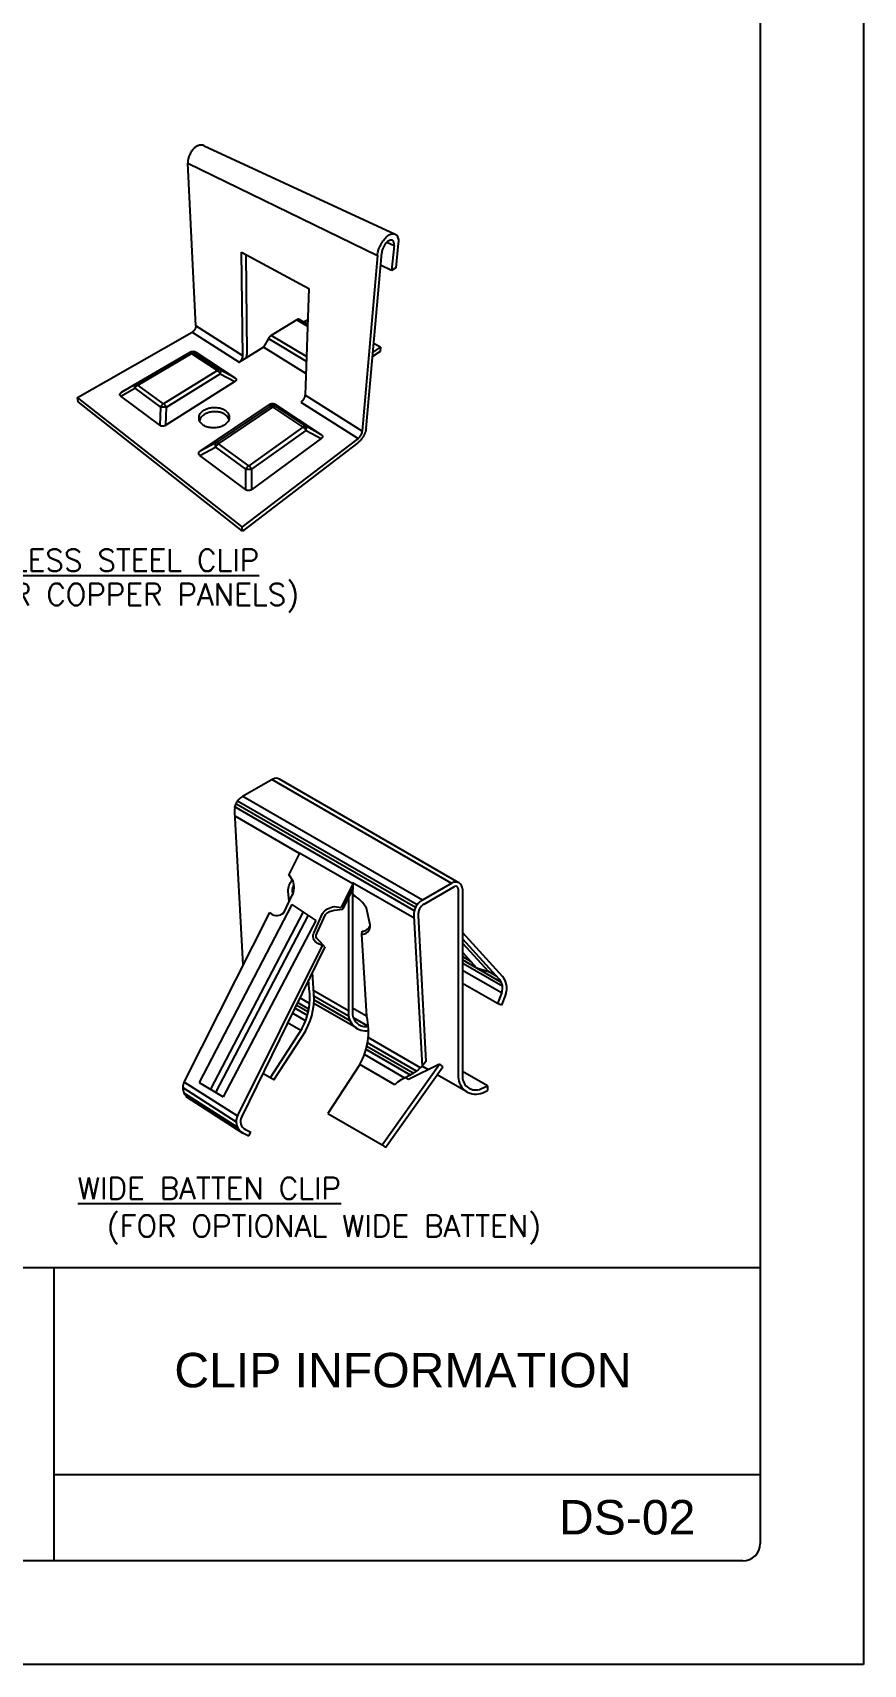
# Model space of a CAD drawing. Extents: x 110.1 to 118.6, y -2.7 to 8.3.
# Drawn here: x 115.6 to 118.62, y -2.69 to 3.23 of the extents above; entities that cross this region are included whole.
import ezdxf

# ---------------------------------------------------------------- set-up
doc = ezdxf.new("R2010")
doc.units = 0
doc.header["$LTSCALE"] = 0.5
doc.header["$MEASUREMENT"] = 0
for name, color, linetype in [('BORDER', 9, 'CONTINUOUS'), ('DIM', 4, 'CONTINUOUS'), ('DWG', 2, 'CONTINUOUS')]:
    doc.layers.add(name, color=color, linetype=linetype)
doc.styles.add('ROMAND', font='romand.shx')
doc.styles.get("Standard").update_dxf_attribs({"font": 'romans.shx'})

msp = doc.modelspace()

# ---------------------------------------------------------------- linework, layer by layer
at = {"layer": 'BORDER'}
for p, q in [((118.6189, 8.3114), (118.6189, -2.6886)), ((118.2439, 7.8739), (118.2439, -2.2511)), ((118.2439, -1.2511), (110.6814, -1.2511)), ((115.6814, -1.2511), (115.6814, -2.3136)), ((118.2439, -2.0011), (115.6814, -2.0011)), ((118.1814, -2.3136), (110.7439, -2.3136)), ((118.6189, -2.6886), (110.1189, -2.6886))]:
    msp.add_line(p, q, dxfattribs=at)
msp.add_arc((118.1814, -2.2511), 0.0625, 270, 0, dxfattribs=at)
at = {"layer": 'DWG'}
for p, q in [((116.2273, 2.8184), (116.9199, 2.498)), ((116.1677, 2.7546), (116.8554, 2.4203)), ((116.1965, 2.1649), (116.1677, 2.7546)), ((116.3672, 2.0569), (116.3623, 2.4329)), ((116.3623, 2.4329), (116.6071, 2.3004)), ((116.8146, 1.7934), (116.8712, 2.4296)), ((116.8901, 2.4686), (116.916, 2.4564)), ((116.916, 2.4564), (116.9071, 2.3657)), ((116.9312, 2.4655), (116.9221, 2.375)), ((116.3777, 2.4246), (116.3813, 2.0655)), ((116.8554, 2.4203), (116.8006, 1.7828)), ((116.9071, 2.3657), (116.8672, 2.3854)), ((116.9221, 2.375), (116.9071, 2.3657)), ((116.6071, 2.3004), (116.5928, 1.9143)), ((115.7676, 1.9052), (116.1832, 2.1419)), ((116.1832, 2.1419), (116.3534, 2.0329)), ((116.3672, 2.0569), (116.1965, 2.1649)), ((116.5627, 2.1869), (116.47, 2.1302)), ((116.598, 2.0535), (116.47, 2.1302)), ((116.5627, 2.1869), (116.6021, 2.1643)), ((116.6023, 2.1707), (116.5719, 2.1881)), ((116.6029, 2.1871), (116.5888, 2.1784)), ((116.4416, 2.0874), (116.3777, 2.0479)), ((116.4601, 2.1195), (116.4416, 2.0874)), ((116.5957, 1.9928), (116.4416, 2.0874)), ((116.4601, 2.1195), (116.5973, 2.0366)), ((116.865, 2.0723), (116.8377, 2.0534)), ((116.839, 2.0685), (116.8664, 2.0874)), ((116.8664, 2.0874), (116.8419, 2.101)), ((116.8664, 2.0874), (116.865, 2.0723)), ((115.9274, 1.9242), (116.1764, 2.0698)), ((116.1718, 2.0665), (115.9772, 1.9527)), ((115.9863, 1.9505), (116.1812, 2.0648)), ((116.1764, 2.0698), (116.1718, 2.0665)), ((116.1812, 2.0648), (116.2751, 2.0028)), ((116.1923, 2.0665), (116.1965, 2.0698)), ((116.2862, 2.0047), (116.1923, 2.0665)), ((116.1965, 2.0698), (116.3387, 1.9764)), ((116.3777, 2.0479), (116.3534, 2.0329)), ((115.9772, 1.9527), (115.9274, 1.9242)), ((116.2751, 2.0028), (116.0796, 1.8828)), ((116.3382, 1.9629), (116.0879, 1.8046)), ((116.0901, 1.8706), (116.2854, 1.9913)), ((116.2854, 1.9913), (116.3382, 1.9629)), ((116.3387, 1.9764), (116.2862, 2.0047)), ((116.3653, 1.4366), (115.7676, 1.9052)), ((115.7699, 1.8896), (115.7676, 1.9052)), ((115.9248, 1.9101), (115.9749, 1.9387)), ((116.0657, 1.8046), (115.9248, 1.9101)), ((115.9749, 1.9387), (116.068, 1.8706)), ((116.0796, 1.8828), (115.9863, 1.9505)), ((116.8006, 1.7828), (116.5928, 1.9143)), ((116.3655, 1.4203), (115.7699, 1.8896)), ((116.068, 1.8706), (116.0657, 1.8046)), ((116.0879, 1.8046), (116.0901, 1.8706)), ((116.2127, 1.711), (116.4645, 1.8802)), ((116.4652, 1.8729), (116.2687, 1.7405)), ((116.2793, 1.7375), (116.476, 1.8705)), ((116.4645, 1.8802), (116.4652, 1.8729)), ((116.476, 1.8705), (116.5853, 1.7983)), ((116.4864, 1.8729), (116.4853, 1.8802)), ((116.4853, 1.8802), (116.6504, 1.7717)), ((116.5956, 1.801), (116.4864, 1.8729)), ((116.5782, 1.8889), (116.7853, 1.7562)), ((116.5853, 1.7983), (116.3886, 1.6581)), ((116.4, 1.6451), (116.5965, 1.786)), ((116.6504, 1.7717), (116.5956, 1.801)), ((116.5965, 1.786), (116.6516, 1.7567)), ((116.2116, 1.6954), (116.2679, 1.7249)), ((116.2687, 1.7405), (116.2127, 1.711)), ((116.2679, 1.7249), (116.3771, 1.6451)), ((116.3886, 1.6581), (116.2793, 1.7375)), ((116.7853, 1.7562), (116.3653, 1.4366)), ((116.784, 1.7404), (116.3655, 1.4203)), ((116.6516, 1.7567), (116.3998, 1.5716)), ((116.3767, 1.5716), (116.2116, 1.6954)), ((116.3771, 1.6451), (116.3767, 1.5716)), ((116.3998, 1.5716), (116.4, 1.6451)), ((116.3655, 1.4203), (116.3653, 1.4366)), ((116.4757, 0.5212), (116.3664, 0.4581)), ((117.1235, 0.1438), (116.472, 0.52)), ((117.1515, 0.1453), (116.5004, 0.5212)), ((116.9878, 0.0456), (116.3363, 0.4218)), ((116.9938, 0.0559), (116.3422, 0.4321)), ((116.9998, 0.0656), (116.3483, 0.4417)), ((117.0187, 0.082), (116.3672, 0.4581)), ((116.3364, 0.4018), (116.3678, -0.1516)), ((116.5725, 0.2522), (116.3393, 0.3868)), ((116.5731, 0.2534), (116.5336, 0.1755)), ((116.7663, 0.1418), (116.5731, 0.2534)), ((116.7663, 0.1418), (116.7235, 0.0557)), ((116.7298, 0.0494), (116.7663, 0.1214)), ((116.7655, 0.1207), (116.7655, -0.328)), ((116.9887, 0.0171), (116.7657, 0.1458)), ((116.7663, 0.1418), (116.7663, 0.1214)), ((117.0179, 0.082), (117.1272, 0.145)), ((117.0256, 0.0686), (117.1349, 0.1317)), ((117.1489, 0.1236), (117.1489, -0.5582)), ((117.1643, 0.1236), (117.1643, -0.5582)), ((116.5454, 0.0666), (116.2093, -0.5789)), ((116.5454, 0.0666), (116.6319, 0.0093)), ((116.7501, 0.0894), (116.7501, -0.328)), ((116.4636, 0.0374), (116.1554, -0.573)), ((116.5858, 0.0399), (116.2496, -0.603)), ((116.6044, 0.0276), (116.2686, -0.6144)), ((116.6319, 0.0093), (116.2956, -0.6305)), ((116.9879, 0.0257), (117.0174, -0.5202)), ((117.0033, 0.0267), (117.0316, -0.5022)), ((116.7991, -0.0413), (116.8005, -0.0299)), ((116.8166, -0.3395), (116.7991, -0.0413)), ((117.1643, -0.0348), (117.3091, -0.1942)), ((117.1643, -0.0577), (117.2977, -0.2045)), ((116.6548, -0.0824), (116.3495, -0.696)), ((116.6644, -0.0864), (116.3628, -0.7038)), ((117.1643, -0.0731), (117.2581, -0.1763)), ((117.1643, -0.1061), (117.2155, -0.1625)), ((117.3058, -0.2541), (117.1638, -0.172)), ((117.1948, -0.1397), (117.1643, -0.1221)), ((117.3061, -0.2158), (117.1643, -0.1338)), ((117.3112, -0.2311), (117.1658, -0.1471)), ((117.2155, -0.1625), (117.2581, -0.1763)), ((117.2874, -0.1932), (117.2581, -0.1763)), ((116.6078, -0.2387), (116.6059, -0.2062)), ((116.6231, -0.2378), (116.6196, -0.178)), ((117.2908, -0.2927), (117.1643, -0.2196)), ((116.6069, -0.3125), (116.5656, -0.2887)), ((116.6095, -0.2925), (116.5738, -0.2718)), ((116.7501, -0.3184), (116.625, -0.2462)), ((116.751, -0.3384), (116.625, -0.2656)), ((116.7563, -0.3552), (116.625, -0.2794)), ((116.7811, -0.3822), (116.625, -0.2921)), ((117.3066, -0.2519), (117.2908, -0.2927)), ((117.3052, -0.2982), (117.2908, -0.2927)), ((117.3209, -0.2574), (117.3052, -0.2982)), ((116.595, -0.3547), (116.5469, -0.3269)), ((116.6014, -0.3359), (116.5555, -0.3094)), ((116.6053, -0.3235), (116.5611, -0.298)), ((116.8165, -0.3385), (116.7655, -0.3091)), ((116.8212, -0.3748), (116.7684, -0.3444)), ((116.5812, -0.3838), (116.4659, -0.5617)), ((116.5942, -0.392), (116.4789, -0.5699)), ((116.5771, -0.39), (116.5295, -0.3625)), ((116.975, -0.5517), (116.8143, -0.4589)), ((116.9849, -0.545), (116.8168, -0.448)), ((116.9969, -0.5377), (116.8195, -0.4353)), ((117.0123, -0.525), (116.8221, -0.4152)), ((116.7914, -0.5137), (116.6761, -0.6916)), ((116.9187, -0.5872), (116.7914, -0.5137)), ((116.9549, -0.5624), (116.8082, -0.4777)), ((116.8728, -0.8052), (117.0807, -0.5125)), ((116.8852, -0.8143), (117.0931, -0.5216)), ((117.0807, -0.5125), (116.9688, -0.568)), ((117.0409, -0.5322), (117.0184, -0.5192)), ((117.0807, -0.5125), (117.0931, -0.5216)), ((116.1537, -0.5763), (116.3474, -0.7001)), ((116.2093, -0.5789), (116.2956, -0.6305)), ((116.4792, -0.5694), (116.4396, -0.5466)), ((116.9688, -0.568), (116.9572, -0.5612)), ((117.1799, -0.6125), (117.0726, -0.5505)), ((117.2544, -0.5913), (117.1643, -0.5393)), ((117.2312, -0.6016), (117.2544, -0.5913)), ((117.2544, -0.5913), (117.2544, -0.6082)), ((116.1492, -0.5971), (116.343, -0.7209)), ((116.1539, -0.6172), (116.3479, -0.7412)), ((116.1755, -0.6391), (116.3678, -0.7619)), ((117.2375, -0.6157), (117.2544, -0.6082)), ((116.6761, -0.6916), (116.8728, -0.8052)), ((116.3699, -0.763), (116.3894, -0.7724)), ((116.3766, -0.7491), (116.3961, -0.7585)), ((116.3894, -0.7724), (116.3961, -0.7585)), ((116.8728, -0.8052), (116.8852, -0.8143))]:
    msp.add_line(p, q, dxfattribs=at)
at = {"layer": 'DWG', "flags": 128}
for points in [[(116.2273, 2.8184, 0.037628), (116.2227, 2.8201, 0.060467), (116.2198, 2.8205, 0.016868), (116.2141, 2.8205, 0.037445), (116.2116, 2.8202, 0.030259), (116.2072, 2.8191, 0.031965), (116.2031, 2.8175, 0.025154), (116.1987, 2.8152, 0.026834), (116.1948, 2.8125, 0.021663), (116.1906, 2.8091, 0.022955), (116.187, 2.8055, 0.019605), (116.1833, 2.8012, 0.020404), (116.1801, 2.7968, 0.018707), (116.1771, 2.7919, 0.019016), (116.1745, 2.7869, 0.018823), (116.1722, 2.7816, 0.018657), (116.1704, 2.7761, 0.019947), (116.1698, 2.7737, 0.005759), (116.1681, 2.7652, 0.035737), (116.1677, 2.7614, 0.020219), (116.1677, 2.7546)], [(116.8554, 2.4203, -0.020928), (116.8571, 2.4313, -0.037321), (116.8587, 2.4374, -0.006445), (116.8637, 2.4509, -0.020168), (116.8655, 2.4551, -0.019757), (116.8698, 2.4634, -0.019043), (116.875, 2.4717, -0.02346), (116.8801, 2.4784, -0.020836), (116.8865, 2.4854, -0.032073), (116.8918, 2.4902, -0.027638), (116.8985, 2.4949, -0.049122), (116.904, 2.4976, -0.047182), (116.9101, 2.4992, -0.073428), (116.9152, 2.4993, -0.076829), (116.9199, 2.498, -0.077777), (116.9239, 2.4953, -0.07549), (116.9271, 2.4914, -0.049046), (116.9286, 2.4881, -0.021894), (116.931, 2.4802, -0.057423), (116.9318, 2.4739, -0.043949), (116.9312, 2.4655)], [(116.916, 2.4564, 0.044452), (116.9163, 2.4614, 0.057932), (116.9158, 2.4651, 0.022186), (116.9144, 2.4698, 0.049775), (116.9135, 2.4717, 0.075785), (116.9116, 2.474, 0.078199), (116.9092, 2.4756, 0.076207), (116.9064, 2.4763, 0.072994), (116.9034, 2.4762, 0.046474), (116.8997, 2.4752, 0.048667), (116.8965, 2.4736, 0.027334), (116.8926, 2.4708, 0.031808), (116.8894, 2.468, 0.020687), (116.8857, 2.4639, 0.023303), (116.8827, 2.4599, 0.018933), (116.8797, 2.4551, 0.019639), (116.8771, 2.4502, 0.02005), (116.876, 2.4477, 0.00636), (116.8731, 2.4397, 0.037113), (116.8721, 2.4362, 0.020808), (116.8712, 2.4296)], [(116.1965, 2.1649, -0.015769), (116.1965, 2.1633, -0.029023), (116.1964, 2.1625, -0.00357), (116.1961, 2.1603, -0.015608), (116.196, 2.1599, -0.013362), (116.1957, 2.1585, -0.013983), (116.1953, 2.1572, -0.012489), (116.1948, 2.1558, -0.012882), (116.1942, 2.1545, -0.012031), (116.1936, 2.1532, -0.01222), (116.1929, 2.1519, -0.011946), (116.1921, 2.1507, -0.011944), (116.1913, 2.1494, -0.012224), (116.1904, 2.1483, -0.012032), (116.1895, 2.1471, -0.012889), (116.1885, 2.1461, -0.012493), (116.1875, 2.1451, -0.013994), (116.1871, 2.1448, -0.0029), (116.1854, 2.1433, -0.026097), (116.1846, 2.1428, -0.014122), (116.1832, 2.1419)], [(116.47, 2.1302, 0.007347), (116.4693, 2.1297, 0.014153), (116.4689, 2.1295, 0.00082), (116.468, 2.1287, 0.007324), (116.4678, 2.1287, 0.006644), (116.4673, 2.1282, 0.006849), (116.4668, 2.1278, 0.006292), (116.4662, 2.1273, 0.006458), (116.4657, 2.1268, 0.006009), (116.4652, 2.1262, 0.006142), (116.4647, 2.1257, 0.005789), (116.4642, 2.1251, 0.005892), (116.4637, 2.1246, 0.005625), (116.4632, 2.124, 0.0057), (116.4627, 2.1234, 0.005513), (116.4622, 2.1227, 0.005563), (116.4618, 2.1221, 0.00545), (116.4617, 2.122, 0.000459), (116.4609, 2.1208, 0.010452), (116.4606, 2.1203, 0.005462), (116.4601, 2.1195)], [(116.5719, 2.1881, 0.017596), (116.5715, 2.1883, 0.031188), (116.5712, 2.1885, 0.004279), (116.5705, 2.1887, 0.017669), (116.5704, 2.1887, 0.016323), (116.57, 2.1888, 0.01679), (116.5695, 2.1889, 0.015048), (116.5691, 2.1889, 0.015613), (116.5687, 2.1889, 0.013693), (116.5682, 2.1889, 0.014295), (116.5677, 2.1888, 0.012373), (116.5672, 2.1887, 0.012965), (116.5668, 2.1886, 0.011158), (116.5663, 2.1885, 0.011711), (116.5658, 2.1884, 0.01008), (116.5652, 2.1882, 0.010577), (116.5648, 2.188, 0.009146), (116.5646, 2.1879, 0.001253), (116.5637, 2.1875, 0.016678), (116.5634, 2.1873, 0.009174), (116.5627, 2.1869)], [(116.1764, 2.0698, -0.012816), (116.1776, 2.0705, -0.023095), (116.1783, 2.0708, -0.002374), (116.1801, 2.0715, -0.012815), (116.1804, 2.0716, -0.013307), (116.1814, 2.0719, -0.013151), (116.1825, 2.0722, -0.013649), (116.1835, 2.0724, -0.013495), (116.1846, 2.0725, -0.013974), (116.1856, 2.0726, -0.013829), (116.1867, 2.0727, -0.014263), (116.1877, 2.0726, -0.014136), (116.1888, 2.0725, -0.014497), (116.1898, 2.0724, -0.014396), (116.1909, 2.0722, -0.014659), (116.1918, 2.0719, -0.014591), (116.1928, 2.0716, -0.014738), (116.1932, 2.0715, -0.003078), (116.1947, 2.0708, -0.026361), (116.1954, 2.0705, -0.014719), (116.1965, 2.0698)], [(116.1923, 2.0665, 0.013091), (116.1911, 2.0672, 0.02371), (116.1904, 2.0675, 0.002474), (116.1887, 2.0681, 0.013091), (116.1884, 2.0682, 0.013091), (116.1873, 2.0686, 0.013091), (116.1863, 2.0688, 0.013091), (116.1852, 2.069, 0.013091), (116.1842, 2.0691, 0.013091), (116.1831, 2.0692, 0.013091), (116.182, 2.0693, 0.013091), (116.181, 2.0692, 0.013091), (116.1799, 2.0691, 0.013091), (116.1788, 2.069, 0.013091), (116.1778, 2.0688, 0.013091), (116.1767, 2.0686, 0.013091), (116.1757, 2.0682, 0.013091), (116.1754, 2.0681, 0.002474), (116.1737, 2.0675, 0.02371), (116.173, 2.0672, 0.013091), (116.1718, 2.0665)], [(116.1718, 2.0665, -0.01888), (116.1722, 2.0667, -0.03329), (116.1725, 2.0668, -0.004872), (116.1731, 2.067, -0.018959), (116.1733, 2.0671, -0.017131), (116.1737, 2.0671, -0.017742), (116.1742, 2.0672, -0.015497), (116.1746, 2.0672, -0.016205), (116.1751, 2.0672, -0.013841), (116.1755, 2.0671, -0.014567), (116.176, 2.0671, -0.012298), (116.1765, 2.067, -0.012987), (116.177, 2.0668, -0.01093), (116.1775, 2.0667, -0.011552), (116.178, 2.0665, -0.009756), (116.1785, 2.0663, -0.010297), (116.179, 2.0661, -0.008765), (116.1792, 2.066, -0.001158), (116.1801, 2.0655, -0.016009), (116.1805, 2.0653, -0.008801), (116.1812, 2.0648)], [(116.1812, 2.0648, -0.008618), (116.1819, 2.0653, -0.015818), (116.1824, 2.0655, -0.001111), (116.1835, 2.066, -0.008598), (116.1836, 2.0661, -0.009642), (116.1842, 2.0663, -0.009279), (116.1848, 2.0665, -0.010465), (116.1854, 2.0667, -0.01006), (116.186, 2.0668, -0.01138), (116.1865, 2.067, -0.010939), (116.1871, 2.0671, -0.012368), (116.1877, 2.0671, -0.011904), (116.1883, 2.0672, -0.01339), (116.1888, 2.0672, -0.012926), (116.1893, 2.0672, -0.014388), (116.1899, 2.0671, -0.013955), (116.1904, 2.0671, -0.01528), (116.1906, 2.067, -0.003291), (116.1914, 2.0668, -0.027598), (116.1917, 2.0667, -0.015256), (116.1923, 2.0665)], [(116.3534, 2.0329, 0.013251), (116.3548, 2.0338, 0.024719), (116.3556, 2.0344, 0.002576), (116.3574, 2.036, 0.013116), (116.3577, 2.0363, 0.011557), (116.3588, 2.0374, 0.011971), (116.3597, 2.0385, 0.011088), (116.3607, 2.0397, 0.011288), (116.3616, 2.0409, 0.010994), (116.3625, 2.0422, 0.010999), (116.3633, 2.0435, 0.011264), (116.364, 2.0448, 0.011075), (116.3647, 2.0462, 0.011925), (116.3653, 2.0476, 0.011525), (116.3658, 2.049, 0.013043), (116.3662, 2.0503, 0.012397), (116.3666, 2.0517, 0.014731), (116.3667, 2.0522, 0.003219), (116.3671, 2.0544, 0.027716), (116.3672, 2.0553, 0.014905), (116.3672, 2.0569)], [(116.3813, 2.0655, -0.005593), (116.3813, 2.0645, -0.010858), (116.3813, 2.0639, -0.000479), (116.3812, 2.0624, -0.005584), (116.3812, 2.0622, -0.005166), (116.3811, 2.0614, -0.005299), (116.381, 2.0605, -0.004925), (116.3809, 2.0596, -0.005044), (116.3807, 2.0588, -0.004712), (116.3806, 2.0579, -0.004818), (116.3804, 2.057, -0.004524), (116.3802, 2.0561, -0.004617), (116.38, 2.0552, -0.004358), (116.3798, 2.0543, -0.00444), (116.3795, 2.0534, -0.004214), (116.3793, 2.0525, -0.004285), (116.379, 2.0516, -0.00409), (116.379, 2.0515, -0.00026), (116.3784, 2.0498, -0.007874), (116.3782, 2.0491, -0.004094), (116.3777, 2.0479)], [(115.9772, 1.9527, 0.025413), (115.9766, 1.9523, 0.043488), (115.9763, 1.952, 0.008363), (115.9758, 1.9514, 0.025476), (115.9756, 1.9512, 0.021305), (115.9753, 1.9506, 0.022539), (115.975, 1.9501, 0.01802), (115.9747, 1.9495, 0.01932), (115.9745, 1.9489, 0.015174), (115.9743, 1.9482, 0.016365), (115.9742, 1.9475, 0.012881), (115.9741, 1.9467, 0.013887), (115.974, 1.946, 0.011092), (115.974, 1.9451, 0.011904), (115.974, 1.9443, 0.009716), (115.9741, 1.9434, 0.010354), (115.9742, 1.9425, 0.008665), (115.9742, 1.9423, 0.001146), (115.9744, 1.9406, 0.015883), (115.9746, 1.94, 0.008732), (115.9749, 1.9387)], [(115.9863, 1.9505, 0.008305), (115.9856, 1.951, 0.015112), (115.9853, 1.9512, 0.001037), (115.9843, 1.9518, 0.008257), (115.9842, 1.9519, 0.00993), (115.9837, 1.9521, 0.009325), (115.9832, 1.9524, 0.011353), (115.9827, 1.9526, 0.010633), (115.9822, 1.9528, 0.013048), (115.9817, 1.9529, 0.012217), (115.9812, 1.953, 0.015005), (115.9808, 1.9531, 0.014091), (115.9803, 1.9532, 0.01714), (115.9799, 1.9532, 0.016212), (115.9795, 1.9532, 0.019255), (115.9791, 1.9532, 0.018424), (115.9787, 1.9532, 0.021014), (115.9785, 1.9531, 0.005878), (115.9779, 1.953, 0.036561), (115.9776, 1.9529, 0.020926), (115.9772, 1.9527)], [(116.2862, 2.0047, 0.01584), (116.2856, 2.0049, 0.02859), (116.2852, 2.005, 0.00353), (116.2845, 2.0052, 0.015864), (116.2843, 2.0053, 0.014328), (116.2838, 2.0053, 0.014826), (116.2832, 2.0053, 0.013153), (116.2827, 2.0054, 0.01368), (116.2822, 2.0053, 0.012005), (116.2816, 2.0053, 0.012524), (116.2811, 2.0052, 0.010939), (116.2805, 2.0051, 0.011426), (116.2799, 2.0049, 0.009983), (116.2793, 2.0048, 0.010424), (116.2787, 2.0046, 0.009145), (116.2781, 2.0043, 0.009535), (116.2775, 2.0041, 0.008424), (116.2774, 2.004, 0.001069), (116.2763, 2.0035, 0.015503), (116.2759, 2.0033, 0.008448), (116.2751, 2.0028)], [(116.2751, 2.0028, -0.00687), (116.2759, 2.0023, -0.013296), (116.2762, 2.002, -0.00072), (116.2773, 2.0012, -0.006847), (116.2774, 2.0011, -0.006182), (116.2779, 2.0006, -0.006381), (116.2785, 2.0001, -0.005842), (116.279, 1.9996, -0.006003), (116.2796, 1.9991, -0.005574), (116.2801, 1.9985, -0.0057), (116.2807, 1.9979, -0.005367), (116.2812, 1.9973, -0.005463), (116.2817, 1.9967, -0.005216), (116.2822, 1.9961, -0.005285), (116.2827, 1.9954, -0.005116), (116.2832, 1.9948, -0.00516), (116.2837, 1.9941, -0.005064), (116.2837, 1.994, -0.000398), (116.2846, 1.9927, -0.009745), (116.2849, 1.9922, -0.005076), (116.2854, 1.9913)], [(116.2854, 1.9913, 0.005835), (116.2859, 1.9925, 0.010838), (116.2861, 1.9932, 0.000526), (116.2865, 1.9948, 0.005771), (116.2866, 1.995, 0.007037), (116.2868, 1.9958, 0.006528), (116.287, 1.9967, 0.008283), (116.2871, 1.9975, 0.007576), (116.2872, 1.9983, 0.010034), (116.2873, 1.999, 0.009044), (116.2874, 1.9998, 0.012524), (116.2874, 2.0004, 0.011137), (116.2874, 2.0011, 0.016098), (116.2873, 2.0017, 0.0142), (116.2873, 2.0023, 0.021177), (116.2872, 2.0028, 0.018778), (116.287, 2.0033, 0.027963), (116.2869, 2.0035, 0.010526), (116.2867, 2.0041, 0.050465), (116.2865, 2.0043, 0.028605), (116.2862, 2.0047)], [(116.3387, 1.9764, -0.019013), (116.3397, 1.9757, -0.030924), (116.3403, 1.9752, -0.00497), (116.3414, 1.9741, -0.018985), (116.3417, 1.9739, -0.026666), (116.3421, 1.9732, -0.024584), (116.3426, 1.9725, -0.032377), (116.3429, 1.9718, -0.030899), (116.3431, 1.9711, -0.03581), (116.3433, 1.9704, -0.035369), (116.3433, 1.9697, -0.034577), (116.3432, 1.969, -0.035259), (116.3431, 1.9683, -0.029285), (116.3428, 1.9675, -0.030936), (116.3424, 1.9669, -0.022986), (116.3419, 1.9661, -0.025084), (116.3414, 1.9655, -0.017757), (116.3411, 1.9652, -0.004421), (116.34, 1.9642, -0.029274), (116.3393, 1.9637, -0.017847), (116.3382, 1.9629)], [(115.9248, 1.9101, -0.022186), (115.9239, 1.9109, -0.035361), (115.9233, 1.9114, -0.006528), (115.9224, 1.9125, -0.022412), (115.9222, 1.9128, -0.030149), (115.9218, 1.9135, -0.028477), (115.9214, 1.9142, -0.034533), (115.9212, 1.9149, -0.033771), (115.9211, 1.9157, -0.035055), (115.9211, 1.9164, -0.035387), (115.9212, 1.9172, -0.031086), (115.9214, 1.9179, -0.032448), (115.9217, 1.9186, -0.025029), (115.9221, 1.9194, -0.02703), (115.9225, 1.9201, -0.01945), (115.9232, 1.9208, -0.021509), (115.9238, 1.9215, -0.01522), (115.9241, 1.9217, -0.003374), (115.9254, 1.9228, -0.025793), (115.9261, 1.9234, -0.015387), (115.9274, 1.9242)], [(115.9749, 1.9387, -0.006121), (115.9754, 1.9397, -0.011703), (115.9758, 1.9401, -0.000573), (115.9766, 1.9414, -0.006109), (115.9767, 1.9416, -0.006078), (115.9772, 1.9423, -0.006078), (115.9778, 1.9429, -0.006117), (115.9783, 1.9436, -0.006093), (115.9788, 1.9442, -0.006202), (115.9794, 1.9449, -0.006154), (115.98, 1.9455, -0.006337), (115.9806, 1.9461, -0.006265), (115.9812, 1.9467, -0.006524), (115.9818, 1.9472, -0.006425), (115.9824, 1.9478, -0.006767), (115.9831, 1.9483, -0.00664), (115.9837, 1.9488, -0.007071), (115.9838, 1.9489, -0.000764), (115.985, 1.9497, -0.013591), (115.9854, 1.95, -0.007087), (115.9863, 1.9505)], [(116.5928, 1.9143, -0.013651), (116.5927, 1.9126, -0.025747), (116.5925, 1.9117, -0.002737), (116.5921, 1.9094, -0.013464), (116.5919, 1.9089, -0.011091), (116.5915, 1.9075, -0.011749), (116.591, 1.9061, -0.010243), (116.5904, 1.9046, -0.010641), (116.5898, 1.9032, -0.009815), (116.5891, 1.9017, -0.009998), (116.5883, 1.9003, -0.00975), (116.5874, 1.8989, -0.009741), (116.5866, 1.8976, -0.01004), (116.5856, 1.8963, -0.009837), (116.5846, 1.895, -0.010721), (116.5836, 1.8938, -0.0103), (116.5825, 1.8927, -0.011877), (116.5822, 1.8923, -0.002144), (116.5804, 1.8906, -0.022706), (116.5796, 1.89, -0.012017), (116.5782, 1.8889)], [(116.0796, 1.8828, 0.006862), (116.0787, 1.8822, 0.013194), (116.0783, 1.8819, 0.000717), (116.0771, 1.8811, 0.006845), (116.077, 1.881, 0.006399), (116.0763, 1.8805, 0.006531), (116.0757, 1.8799, 0.006177), (116.0751, 1.8794, 0.00628), (116.0745, 1.8788, 0.006011), (116.0738, 1.8782, 0.006087), (116.0732, 1.8776, 0.005897), (116.0727, 1.8769, 0.005947), (116.0721, 1.8763, 0.005831), (116.0715, 1.8756, 0.005857), (116.071, 1.8749, 0.005813), (116.0704, 1.8742, 0.005815), (116.0699, 1.8735, 0.005842), (116.0698, 1.8734, 0.000525), (116.0689, 1.8721, 0.011214), (116.0686, 1.8716, 0.005854), (116.068, 1.8706)], [(116.068, 1.8706, -0.003777), (116.0693, 1.8707, -0.00755), (116.07, 1.8708, -0.000225), (116.072, 1.871, -0.003748), (116.0721, 1.871, -0.003284), (116.0732, 1.8711, -0.003416), (116.0742, 1.8711, -0.003102), (116.0754, 1.8712, -0.003189), (116.0765, 1.8712, -0.002994), (116.0777, 1.8712, -0.003043), (116.0788, 1.8713, -0.002951), (116.08, 1.8712, -0.002966), (116.0811, 1.8712, -0.00297), (116.0823, 1.8712, -0.002953), (116.0834, 1.8711, -0.003051), (116.0846, 1.8711, -0.003), (116.0857, 1.871, -0.003203), (116.0858, 1.871, -0.000164), (116.088, 1.8708, -0.006388), (116.0887, 1.8707, -0.003221), (116.0901, 1.8706)], [(116.0901, 1.8706, 0.004535), (116.0895, 1.8716, 0.008743), (116.0892, 1.8721, 0.000319), (116.0884, 1.8734, 0.004524), (116.0883, 1.8735, 0.004617), (116.0878, 1.8742, 0.004575), (116.0873, 1.8749, 0.004739), (116.0868, 1.8756, 0.004671), (116.0863, 1.8763, 0.004912), (116.0857, 1.8769, 0.004818), (116.0852, 1.8776, 0.005143), (116.0847, 1.8782, 0.005019), (116.0841, 1.8788, 0.005441), (116.0836, 1.8793, 0.005282), (116.083, 1.8799, 0.005817), (116.0825, 1.8804, 0.005617), (116.0819, 1.881, 0.006285), (116.0818, 1.8811, 0.00061), (116.0807, 1.8819, 0.012289), (116.0804, 1.8822, 0.00631), (116.0796, 1.8828)], [(116.226, 1.8588, -0.052857), (116.2431, 1.8666, -0.072141), (116.2566, 1.869, -0.035043), (116.2764, 1.8683, -0.05128), (116.2896, 1.8655, -0.073728), (116.3032, 1.8588, -0.08359), (116.3127, 1.8495, -0.110384), (116.3176, 1.8384, -0.114882), (116.3171, 1.8268, -0.101091), (116.3116, 1.8159, -0.084688), (116.3007, 1.8061, -0.058541), (116.286, 1.799, -0.056796), (116.2696, 1.7954, -0.053143), (116.2524, 1.7954, -0.053367), (116.2358, 1.7991, -0.075332), (116.222, 1.8061, -0.087989), (116.2127, 1.8157, -0.110779), (116.209, 1.8249, -0.080228), (116.2091, 1.8385, -0.133019), (116.2143, 1.85, -0.114106), (116.226, 1.8588)], [(116.317, 1.8264, 0.038682), (116.3141, 1.8325, 0.063468), (116.3116, 1.8358, 0.018015), (116.3058, 1.8414, 0.037625), (116.3027, 1.8437, 0.02813), (116.2967, 1.8471, 0.030394), (116.2909, 1.8496, 0.024244), (116.2838, 1.8517, 0.025686), (116.277, 1.853, 0.022745), (116.2696, 1.8537, 0.023237), (116.2622, 1.8538, 0.023162), (116.2549, 1.8531, 0.022708), (116.2475, 1.8517, 0.025488), (116.2408, 1.8498, 0.024082), (116.234, 1.8471, 0.030055), (116.2283, 1.8441, 0.027805), (116.2226, 1.8402, 0.037159), (116.2197, 1.8376, 0.017663), (116.2142, 1.8315, 0.062883), (116.212, 1.828, 0.038214), (116.2096, 1.8217)], [(116.4645, 1.8802, -0.01456), (116.4657, 1.8809, -0.025937), (116.4664, 1.8813, -0.003015), (116.4681, 1.8821, -0.014583), (116.4684, 1.8822, -0.01495), (116.4694, 1.8826, -0.01486), (116.4705, 1.8828, -0.015089), (116.4716, 1.8831, -0.015044), (116.4726, 1.8832, -0.015116), (116.4737, 1.8833, -0.01512), (116.4748, 1.8834, -0.015029), (116.4759, 1.8833, -0.015081), (116.477, 1.8832, -0.014834), (116.4781, 1.8831, -0.014931), (116.4791, 1.8828, -0.014549), (116.4802, 1.8826, -0.014683), (116.4812, 1.8822, -0.014196), (116.4816, 1.8821, -0.002868), (116.4833, 1.8813, -0.025292), (116.484, 1.8809, -0.014178), (116.4853, 1.8802)], [(116.4864, 1.8729, 0.013091), (116.4851, 1.8736, 0.02371), (116.4844, 1.8739, 0.002474), (116.4827, 1.8746, 0.013091), (116.4824, 1.8747, 0.013091), (116.4813, 1.875, 0.013091), (116.4802, 1.8753, 0.013091), (116.4791, 1.8755, 0.013091), (116.478, 1.8756, 0.013091), (116.4769, 1.8757, 0.013091), (116.4758, 1.8757, 0.013091), (116.4747, 1.8757, 0.013091), (116.4736, 1.8756, 0.013091), (116.4725, 1.8755, 0.013091), (116.4714, 1.8753, 0.013091), (116.4703, 1.875, 0.013091), (116.4693, 1.8747, 0.013091), (116.4689, 1.8746, 0.002474), (116.4672, 1.8739, 0.02371), (116.4665, 1.8736, 0.013091), (116.4652, 1.8729)], [(116.4652, 1.8729, -0.016484), (116.4658, 1.8731, -0.029749), (116.4661, 1.8732, -0.003805), (116.4668, 1.8733, -0.016496), (116.467, 1.8733, -0.014551), (116.4675, 1.8734, -0.015166), (116.468, 1.8734, -0.013143), (116.4686, 1.8733, -0.013769), (116.4691, 1.8733, -0.011822), (116.4696, 1.8732, -0.012417), (116.4702, 1.8731, -0.010637), (116.4707, 1.873, -0.011178), (116.4713, 1.8728, -0.009605), (116.4719, 1.8726, -0.010082), (116.4724, 1.8724, -0.008724), (116.473, 1.8721, -0.009135), (116.4736, 1.8718, -0.007979), (116.4737, 1.8718, -0.000965), (116.4748, 1.8712, -0.014722), (116.4752, 1.871, -0.008008), (116.476, 1.8705)], [(116.476, 1.8705, -0.008015), (116.4767, 1.871, -0.014713), (116.4771, 1.8712, -0.000967), (116.4782, 1.8718, -0.007984), (116.4783, 1.8718, -0.009222), (116.4788, 1.8721, -0.00878), (116.4794, 1.8724, -0.010245), (116.48, 1.8726, -0.009729), (116.4806, 1.8728, -0.011435), (116.4811, 1.873, -0.010847), (116.4816, 1.8731, -0.012787), (116.4822, 1.8732, -0.012139), (116.4827, 1.8733, -0.014269), (116.4832, 1.8733, -0.013587), (116.4837, 1.8734, -0.015798), (116.4842, 1.8734, -0.015133), (116.4847, 1.8733, -0.017236), (116.4848, 1.8733, -0.004123), (116.4856, 1.8732, -0.03093), (116.4859, 1.8731, -0.017217), (116.4864, 1.8729)], [(116.0879, 1.8046, -0.013338), (116.0865, 1.8038, -0.023828), (116.0857, 1.8034, -0.002564), (116.0838, 1.8026, -0.013342), (116.0834, 1.8024, -0.014254), (116.0822, 1.802, -0.013962), (116.081, 1.8017, -0.014862), (116.0799, 1.8014, -0.014585), (116.0787, 1.8013, -0.015415), (116.0775, 1.8011, -0.015175), (116.0763, 1.8011, -0.015869), (116.0752, 1.8011, -0.015684), (116.074, 1.8013, -0.016181), (116.0729, 1.8014, -0.016067), (116.0718, 1.8017, -0.016315), (116.0707, 1.802, -0.016285), (116.0696, 1.8024, -0.016258), (116.0692, 1.8026, -0.003688), (116.0676, 1.8034, -0.028645), (116.0669, 1.8038, -0.016209), (116.0657, 1.8046)], [(116.5956, 1.801, 0.018049), (116.5951, 1.8012, 0.032347), (116.5948, 1.8013, 0.004501), (116.5941, 1.8014, 0.018059), (116.5939, 1.8014, 0.015563), (116.5934, 1.8014, 0.016339), (116.593, 1.8014, 0.013778), (116.5925, 1.8014, 0.014557), (116.592, 1.8013, 0.012149), (116.5914, 1.8012, 0.012875), (116.5909, 1.8011, 0.010731), (116.5904, 1.8009, 0.011376), (116.5899, 1.8007, 0.009531), (116.5893, 1.8005, 0.010085), (116.5888, 1.8003, 0.00853), (116.5882, 1.8, 0.008997), (116.5876, 1.7997, 0.007702), (116.5875, 1.7996, 0.000904), (116.5865, 1.799, 0.014212), (116.5861, 1.7988, 0.007739), (116.5853, 1.7983)], [(116.5853, 1.7983, -0.006517), (116.5862, 1.7977, -0.012588), (116.5866, 1.7974, -0.000649), (116.5877, 1.7965, -0.006498), (116.5878, 1.7964, -0.006014), (116.5884, 1.7959, -0.006157), (116.589, 1.7953, -0.005774), (116.5897, 1.7948, -0.005886), (116.5902, 1.7942, -0.005592), (116.5908, 1.7936, -0.005676), (116.5914, 1.793, -0.005464), (116.592, 1.7923, -0.005521), (116.5925, 1.7917, -0.005385), (116.5931, 1.791, -0.005418), (116.5936, 1.7903, -0.005355), (116.5941, 1.7897, -0.005364), (116.5946, 1.7889, -0.00537), (116.5947, 1.7888, -0.000446), (116.5956, 1.7875, -0.010344), (116.5959, 1.787, -0.005382), (116.5965, 1.786)], [(116.5965, 1.786, 0.007285), (116.5969, 1.7873, 0.013431), (116.597, 1.7881, 0.000808), (116.5974, 1.7898, 0.007225), (116.5974, 1.79, 0.00855), (116.5976, 1.7909, 0.008035), (116.5977, 1.7919, 0.009805), (116.5978, 1.7927, 0.009123), (116.5978, 1.7937, 0.011475), (116.5978, 1.7944, 0.010581), (116.5978, 1.7953, 0.013686), (116.5977, 1.796, 0.012537), (116.5976, 1.7968, 0.016568), (116.5975, 1.7974, 0.015151), (116.5973, 1.7981, 0.020179), (116.5971, 1.7987, 0.018576), (116.5969, 1.7993, 0.024323), (116.5968, 1.7995, 0.00792), (116.5963, 1.8002, 0.043128), (116.5961, 1.8005, 0.024514), (116.5956, 1.801)], [(116.8146, 1.7934, -0.012294), (116.8141, 1.7899, -0.023507), (116.8138, 1.7881, -0.002247), (116.8126, 1.7833, -0.012103), (116.8123, 1.7825, -0.009795), (116.8113, 1.7794, -0.010439), (116.8103, 1.7766, -0.009005), (116.809, 1.7735, -0.009387), (116.8076, 1.7706, -0.008611), (116.8061, 1.7676, -0.008784), (116.8045, 1.7647, -0.008556), (116.8027, 1.7618, -0.008545), (116.8009, 1.7589, -0.008834), (116.799, 1.7562, -0.008636), (116.7969, 1.7535, -0.009481), (116.7949, 1.751, -0.00907), (116.7927, 1.7485, -0.010592), (116.7921, 1.7479, -0.001729), (116.7884, 1.7441, -0.020523), (116.7869, 1.7428, -0.010731), (116.784, 1.7404)], [(116.7853, 1.7562, 0.0108), (116.7868, 1.7574, 0.020656), (116.7875, 1.7581, 0.001753), (116.7894, 1.76, 0.010661), (116.7897, 1.7603, 0.009123), (116.7908, 1.7616, 0.009535), (116.7918, 1.7628, 0.008682), (116.7928, 1.7642, 0.00888), (116.7938, 1.7655, 0.008589), (116.7947, 1.767, 0.0086), (116.7956, 1.7684, 0.008831), (116.7964, 1.7699, 0.008656), (116.7972, 1.7714, 0.00944), (116.7978, 1.7729, 0.009056), (116.7985, 1.7744, 0.010505), (116.799, 1.7758, 0.009857), (116.7995, 1.7774, 0.012189), (116.7997, 1.7778, 0.002281), (116.8002, 1.7802, 0.023675), (116.8004, 1.7811, 0.012382), (116.8006, 1.7828)], [(116.2687, 1.7405, 0.023615), (116.2683, 1.74, 0.04183), (116.268, 1.7397, 0.007417), (116.2676, 1.7389, 0.023414), (116.2674, 1.7387, 0.017862), (116.2672, 1.7381, 0.019417), (116.267, 1.7375, 0.014638), (116.2668, 1.7368, 0.015989), (116.2667, 1.7361, 0.012179), (116.2666, 1.7353, 0.013269), (116.2665, 1.7345, 0.010336), (116.2665, 1.7336, 0.011182), (116.2665, 1.7328, 0.008958), (116.2666, 1.7319, 0.009604), (116.2666, 1.731, 0.007928), (116.2668, 1.73, 0.008416), (116.2669, 1.729, 0.00716), (116.267, 1.7288, 0.000793), (116.2673, 1.727, 0.013328), (116.2675, 1.7263, 0.007218), (116.2679, 1.7249)], [(116.2679, 1.7249, -0.005281), (116.2685, 1.7259, -0.010161), (116.2688, 1.7264, -0.00043), (116.2697, 1.7278, -0.005269), (116.2698, 1.7279, -0.00525), (116.2703, 1.7286, -0.005245), (116.2708, 1.7293, -0.005297), (116.2714, 1.73, -0.005268), (116.2719, 1.7307, -0.005391), (116.2725, 1.7314, -0.005338), (116.2731, 1.732, -0.005537), (116.2737, 1.7327, -0.005458), (116.2743, 1.7333, -0.005737), (116.2749, 1.7339, -0.00563), (116.2755, 1.7345, -0.005998), (116.2761, 1.735, -0.005859), (116.2767, 1.7356, -0.006327), (116.2768, 1.7357, -0.000616), (116.278, 1.7366, -0.012272), (116.2784, 1.7369, -0.006345), (116.2793, 1.7375)], [(116.2793, 1.7375, 0.007513), (116.2785, 1.738, 0.013824), (116.2781, 1.7383, 0.000853), (116.277, 1.739, 0.007477), (116.2769, 1.739, 0.008728), (116.2764, 1.7393, 0.008274), (116.2758, 1.7396, 0.009786), (116.2752, 1.7399, 0.009244), (116.2746, 1.7401, 0.011049), (116.2741, 1.7403, 0.010414), (116.2735, 1.7405, 0.012532), (116.273, 1.7406, 0.011807), (116.2725, 1.7407, 0.014221), (116.272, 1.7408, 0.013428), (116.2714, 1.7409, 0.016047), (116.271, 1.7409, 0.015239), (116.2705, 1.7409, 0.017865), (116.2703, 1.7409, 0.004423), (116.2696, 1.7408, 0.03214), (116.2693, 1.7407, 0.017871), (116.2687, 1.7405)], [(116.6504, 1.7717, -0.017119), (116.6516, 1.7709, -0.028406), (116.6523, 1.7703, -0.0041), (116.6535, 1.7691, -0.017041), (116.6538, 1.7688, -0.023382), (116.6544, 1.7681, -0.021485), (116.655, 1.7673, -0.028369), (116.6554, 1.7666, -0.02676), (116.6557, 1.7658, -0.032324), (116.6559, 1.765, -0.031467), (116.656, 1.7642, -0.033224), (116.656, 1.7634, -0.033342), (116.6559, 1.7626, -0.030326), (116.6557, 1.7618, -0.031387), (116.6555, 1.7611, -0.025231), (116.655, 1.7603, -0.026934), (116.6546, 1.7596, -0.02011), (116.6543, 1.7592, -0.005433), (116.6533, 1.7581, -0.032531), (116.6527, 1.7575, -0.020025), (116.6516, 1.7567)], [(116.2116, 1.6954, -0.019945), (116.2105, 1.6962, -0.032476), (116.2098, 1.6968, -0.005391), (116.2088, 1.698, -0.020035), (116.2085, 1.6984, -0.026573), (116.208, 1.6991, -0.024937), (116.2076, 1.7, -0.030781), (116.2073, 1.7007, -0.029757), (116.2071, 1.7016, -0.032627), (116.207, 1.7024, -0.032505), (116.207, 1.7032, -0.030903), (116.2071, 1.7041, -0.031716), (116.2073, 1.7049, -0.026492), (116.2077, 1.7057, -0.028029), (116.2081, 1.7065, -0.021457), (116.2086, 1.7073, -0.023284), (116.2092, 1.7081, -0.017138), (116.2095, 1.7084, -0.004134), (116.2108, 1.7096, -0.028569), (116.2115, 1.7102, -0.017201), (116.2127, 1.711)], [(116.3886, 1.6581, 0.006043), (116.3878, 1.6575, 0.011725), (116.3874, 1.6572, 0.00056), (116.3862, 1.6562, 0.006024), (116.3861, 1.6561, 0.005553), (116.3854, 1.6555, 0.005692), (116.3848, 1.655, 0.005322), (116.3842, 1.6543, 0.00543), (116.3836, 1.6537, 0.00515), (116.383, 1.6531, 0.005229), (116.3824, 1.6524, 0.00503), (116.3818, 1.6517, 0.005084), (116.3812, 1.651, 0.004959), (116.3807, 1.6503, 0.004988), (116.3801, 1.6496, 0.004935), (116.3796, 1.6489, 0.004941), (116.379, 1.6481, 0.004956), (116.379, 1.648, 0.000381), (116.378, 1.6466, 0.009582), (116.3777, 1.6461, 0.004967), (116.3771, 1.6451)], [(116.4, 1.6451, 0.004821), (116.3994, 1.6461, 0.009306), (116.3991, 1.6466, 0.00036), (116.3982, 1.648, 0.00481), (116.3981, 1.6481, 0.004808), (116.3976, 1.6489, 0.004797), (116.397, 1.6496, 0.004864), (116.3965, 1.6503, 0.00483), (116.3959, 1.651, 0.004968), (116.3954, 1.6517, 0.00491), (116.3948, 1.6524, 0.005123), (116.3942, 1.6531, 0.005038), (116.3936, 1.6537, 0.005333), (116.393, 1.6543, 0.00522), (116.3924, 1.655, 0.005607), (116.3918, 1.6555, 0.005461), (116.3911, 1.6561, 0.005953), (116.391, 1.6562, 0.000548), (116.3899, 1.6572, 0.011605), (116.3895, 1.6575, 0.005972), (116.3886, 1.6581)], [(116.3771, 1.6451, -0.002563), (116.3785, 1.6452, -0.005146), (116.3792, 1.6453, -0.000104), (116.3814, 1.6454, -0.002546), (116.3815, 1.6454, -0.002294), (116.3826, 1.6455, -0.002363), (116.3838, 1.6455, -0.002205), (116.385, 1.6455, -0.002245), (116.3861, 1.6456, -0.002166), (116.3873, 1.6456, -0.002181), (116.3885, 1.6456, -0.002173), (116.3897, 1.6456, -0.002164), (116.3909, 1.6456, -0.002227), (116.3921, 1.6455, -0.002193), (116.3933, 1.6455, -0.002334), (116.3945, 1.6455, -0.002271), (116.3956, 1.6454, -0.002501), (116.3957, 1.6454, -0.000101), (116.3979, 1.6453, -0.00505), (116.3986, 1.6452, -0.002518), (116.4, 1.6451)], [(116.3998, 1.5716, -0.015209), (116.3985, 1.5707, -0.02681), (116.3977, 1.5702, -0.003276), (116.3958, 1.5693, -0.015245), (116.3954, 1.5691, -0.016146), (116.3943, 1.5687, -0.015893), (116.3931, 1.5683, -0.016586), (116.3919, 1.568, -0.016412), (116.3907, 1.5678, -0.016824), (116.3895, 1.5677, -0.016747), (116.3882, 1.5677, -0.01683), (116.387, 1.5677, -0.016858), (116.3858, 1.5678, -0.016602), (116.3846, 1.568, -0.016732), (116.3834, 1.5683, -0.016167), (116.3823, 1.5687, -0.016385), (116.3811, 1.5691, -0.015575), (116.3807, 1.5693, -0.003407), (116.3789, 1.5702, -0.027343), (116.3781, 1.5707, -0.015533), (116.3767, 1.5716)]]:
    msp.add_lwpolyline(points, format="xyb", dxfattribs=at)
at = {"layer": 'DWG'}
for points in [[(116.4636, 0.0374), (116.4686, 0.0341, 0.37155), (116.5156, 0.0371), (116.5468, 0.1005, 0.18927), (116.5495, 0.1515), (116.5336, 0.1755)], [(116.5356, 0.0777), (116.5315, 0.1156, -0.158598), (116.5465, 0.1561, -0.158598)], [(116.5482, 0.1038), (116.5469, 0.116, -0.102409), (116.5526, 0.1374, -0.102409)], [(116.6548, -0.0824), (116.6389, -0.0743, -0.415509), (116.626, -0.0342), (116.6558, 0.0339, -0.194143), (116.6987, 0.0593), (116.7238, 0.0557)], [(116.7991, -0.0413), (116.8035, -0.0407, 0.415509), (116.8291, -0.0072), (116.8154, 0.0538, 0.148437), (116.7694, 0.0999), (116.7643, 0.1081)], [(116.6644, -0.0864), (116.6404, -0.0612, -0.37553), (116.6356, -0.0385), (116.6668, 0.031, -0.168196), (116.6986, 0.0459), (116.7298, 0.0494)], [(116.8005, -0.0299), (116.8049, -0.0294, 0.287914), (116.8293, -0.0092, 0.287914)]]:
    msp.add_lwpolyline(points, format="xyb", dxfattribs=at)
msp.add_lwpolyline([(117.0316, -0.5022), (117.0185, -0.5192), (117.0037, -0.5329), (116.9879, -0.5441), (116.9718, -0.5535), (116.9562, -0.5617), (116.9416, -0.5696), (116.9289, -0.5779), (116.9187, -0.5872)], dxfattribs=at)
for centre, radius, start, end in [((116.488, 0.4998), 0.0247, 60, 120), ((116.3965, 0.4059), 0.0602, 120, 183.90452), ((117.1395, 0.1236), 0.0247, 0, 120), ((117.1395, 0.1236), 0.00934, 0, 120), ((117.048, 0.0298), 0.0602, 120, 183.90452), ((117.048, 0.0298), 0.0448, 120, 183.90452), ((117.2637, -0.2354), 0.0459, 338.93611, 42.26954), ((117.2637, -0.2354), 0.0613, 338.93611, 42.26954), ((116.3852, -0.2729), 0.2252, 330.29748, 8.71586), ((116.3852, -0.2729), 0.2405, 330.29748, 8.54152), ((116.813, -0.328), 0.063, 180, 279.06591), ((116.813, -0.328), 0.0476, 180, 281.07057), ((116.5825, -0.3946), 0.2405, 330.29748, 13.24139), ((116.1969, -0.5965), 0.0477, 150.43614, 245.01556), ((117.2118, -0.5582), 0.063, 180, 294.06804), ((117.2118, -0.5582), 0.0476, 180, 294.06804), ((116.3906, -0.7201), 0.0476, 149.6004, 244.28908), ((116.3906, -0.7201), 0.0322, 149.6004, 244.28908)]:
    msp.add_arc(centre, radius, start, end, dxfattribs=at)

# ---------------------------------------------------------------- texts
at = {"layer": 'BORDER', "char_height": 0.125, "attachment_point": 5, "style": 'ROMAND'}
for s, insert, width in [('\\pt1.375;{\\fArial|b0|i0|c0|p34;CLIP INFORMATION}', (116.9481, -1.6225), 2.501468), ('\\pt1.375;{\\fArial|b0|i0|c0|p34;DS-02}', (117.7618, -2.156), 0.609551)]:
    msp.add_mtext(s, dxfattribs=dict(at, insert=insert, width=width))
at = {"layer": 'DIM'}
for s, p in [('%%USTAINLESS STEEL CLIP', (115.2456, 1.276)), ('(FOR COPPER PANELS)', (115.347, 1.1516)), ('%%UWIDE BATTEN CLIP', (115.7683, -1.0016)), ('(FOR OPTIONAL WIDE BATTEN)', (115.8737, -1.1386))]:
    msp.add_text(s, height=0.07875, dxfattribs=at).set_placement(p)

doc.saveas('drawing.dxf')
